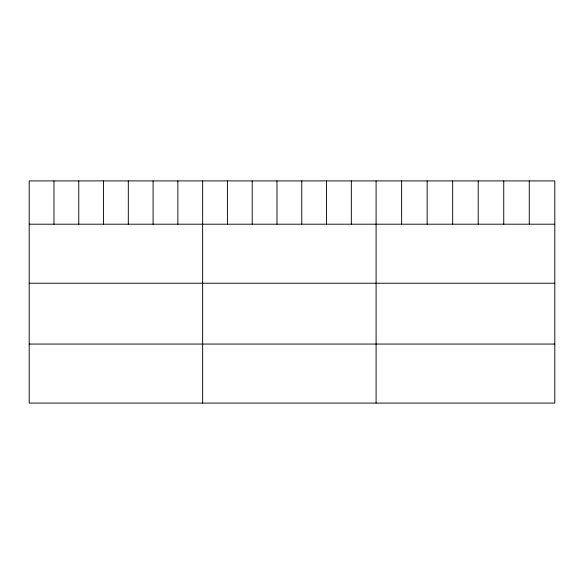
<?xml version="1.0" encoding="UTF-8"?>
<svg xmlns="http://www.w3.org/2000/svg" width="584" height="584" viewBox="0 0 584 584"><rect width="100%" height="100%" fill="white"/><g stroke="black" fill="none" stroke-linecap="round" stroke-linejoin="round"><path stroke-width="0.88" d="M554.8 224.198L554.8 403.091L29.2 403.091L29.2 180.909L554.8 180.909L554.8 224.198L29.2 224.198M29.2 283.233L554.8 283.233M29.2 344.056L554.8 344.056M529.272 180.909L529.272 224.198M503.744 180.909L503.744 224.198M478.216 180.909L478.216 224.198M452.68 180.909L452.68 224.198M427.152 180.909L427.152 224.198M401.624 180.909L401.624 224.198M376.096 180.909L376.096 403.091M351.32 180.909L351.32 224.198M326.536 180.909L326.536 224.198M301.76 180.909L301.76 224.198M276.984 180.909L276.984 224.198M252.208 180.909L252.208 224.198M227.424 180.909L227.424 224.198M202.648 180.909L202.648 403.091M177.872 180.909L177.872 224.198M153.088 180.909L153.088 224.198M128.312 180.909L128.312 224.198M103.536 180.909L103.536 224.198M78.76 180.909L78.76 224.198M53.976 180.909L53.976 224.198"/></g></svg>
